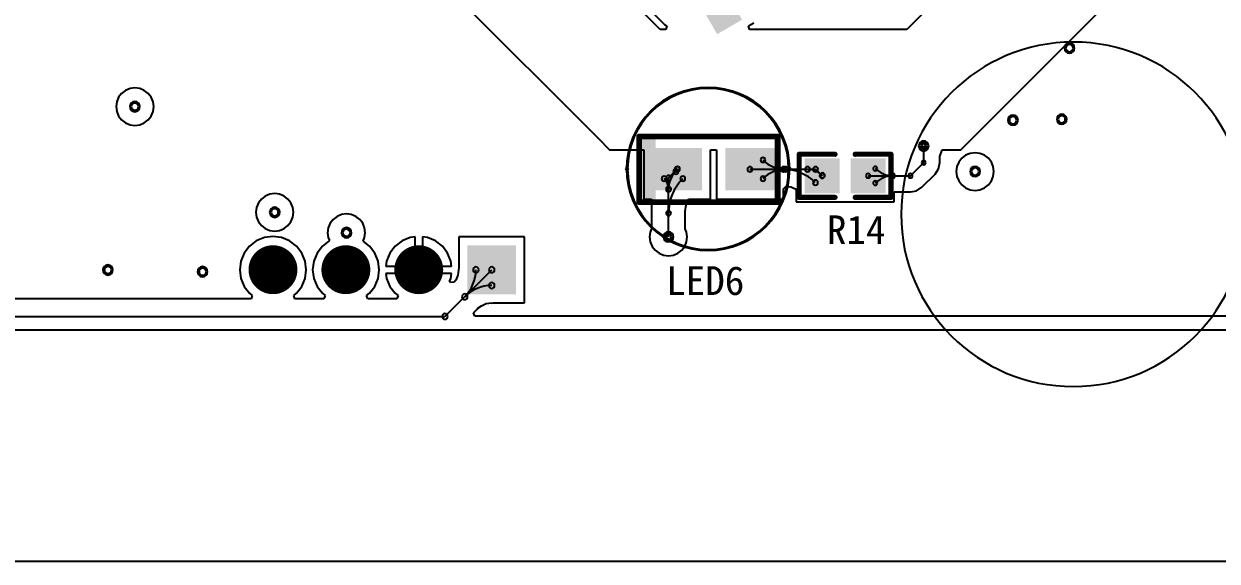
# Model space of a CAD drawing. Header units: inches. Extents: x 32166 to 34772, y 2386 to 4229.
# Drawn here: x 33283.1 to 33462.7, y 3771.9 to 3852.8 of the extents above; entities that cross this region are included whole.
import ezdxf

# ---------------------------------------------------------------- set-up
doc = ezdxf.new("R2010")
doc.units = ezdxf.units.IN
doc.header["$LTSCALE"] = 0.64311
doc.header["$MEASUREMENT"] = 0
for name, color, linetype in [('KEEPOUTLAYER', 6, 'CONTINUOUS'), ('MULTILAYER', 9, 'CONTINUOUS'), ('TOPLAYER', 1, 'CONTINUOUS'), ('TOPOVERLAY', 2, 'CONTINUOUS'), ('TOPPASTE', 8, 'CONTINUOUS'), ('TOPSOLDER', 216, 'CONTINUOUS')]:
    doc.layers.add(name, color=color, linetype=linetype)
doc.styles.get("Standard").update_dxf_attribs({"font": 'txt', "width": 0.8})

msp = doc.modelspace()

# ---------------------------------------------------------------- linework, layer by layer
at = {"layer": 'KEEPOUTLAYER'}
for p, q in [((32893.17, 3806.73), (34340.37, 3806.73)), ((32893.17, 3771.91), (34340.37, 3771.91))]:
    msp.add_line(p, q, dxfattribs=at)
at = {"layer": 'MULTILAYER', "const_width": 3.24}
for points in [[(33318.97, 3815.76, 1), (33322.21, 3815.76, 1)], [(33329.94, 3815.76, 1), (33333.18, 3815.76, 1)], [(33340.91, 3815.76, 1), (33344.15, 3815.76, 1)]]:
    msp.add_lwpolyline(points, format="xyb", close=True, dxfattribs=at)
at = {"layer": 'MULTILAYER'}
for centre, start, end in [((33440.47, 3849.11), 0, 180), ((33440.47, 3849.11), 180, 0), ((33299.81, 3840.3), 0, 180), ((33299.81, 3840.3), 180, 0), ((33431.96, 3838.27), 0, 180), ((33431.96, 3838.27), 180, 0), ((33439.3, 3838.4), 0, 180), ((33439.3, 3838.4), 180, 0), ((33418.52, 3834.38), 0, 180), ((33418.52, 3834.38), 180, 0), ((33426.26, 3830.53), 0, 180), ((33426.26, 3830.53), 180, 0), ((33320.85, 3824.4), 0, 180), ((33320.85, 3824.4), 180, 0), ((33331.65, 3821.33), 0, 180), ((33331.65, 3821.33), 180, 0), ((33380.12, 3820.69), 0, 180), ((33380.12, 3820.69), 180, 0), ((33295.75, 3815.72), 0, 180), ((33295.75, 3815.72), 180, 0), ((33310, 3815.46), 0, 180), ((33310, 3815.46), 180, 0)]:
    msp.add_arc(centre, 0.54, start, end, dxfattribs=at)
for points in [[(33390.59, 3853.53), (33387.35, 3859.14), (33387.6, 3851.8), (33384.36, 3857.42)], [(33350.27, 3812.52), (33356.75, 3812.52), (33350.27, 3819), (33356.75, 3819)]]:
    msp.add_solid(points, dxfattribs=at)
at = {"layer": 'TOPLAYER'}
for p, q in [((33378.86, 3851.92), (33356.7, 3874.08)), ((33366.62, 3865.59), (33379.54, 3852.68)), ((33429.71, 3865.66), (33415.97, 3851.92)), ((33341.62, 3863.46), (33369.53, 3835.55)), ((33424.1, 3833.82), (33448.44, 3858.17)), ((33379.54, 3852.68), (33379.88, 3852.44)), ((33379.88, 3852.44), (33379.73, 3851.92)), ((33392.18, 3852.45), (33392.95, 3852.9)), ((33392.32, 3851.92), (33392.18, 3852.45)), ((33379.73, 3851.92), (33378.86, 3851.92)), ((33415.97, 3851.92), (33392.32, 3851.92)), ((33297.36, 3841.71), (33297.07, 3841.03)), ((33297.81, 3842.3), (33297.36, 3841.71)), ((33298.39, 3842.75), (33297.81, 3842.3)), ((33299.08, 3843.03), (33298.39, 3842.75)), ((33299.81, 3843.13), (33299.08, 3843.03)), ((33300.54, 3843.03), (33299.81, 3843.13)), ((33301.22, 3842.75), (33300.54, 3843.03)), ((33301.81, 3842.3), (33301.22, 3842.75)), ((33302.26, 3841.71), (33301.81, 3842.3)), ((33302.54, 3841.03), (33302.26, 3841.71)), ((33297.07, 3841.03), (33296.98, 3840.3)), ((33296.98, 3840.3), (33297.07, 3839.56)), ((33302.64, 3840.3), (33302.54, 3841.03)), ((33302.54, 3839.56), (33302.64, 3840.3)), ((33297.07, 3839.56), (33297.36, 3838.88)), ((33297.36, 3838.88), (33297.81, 3838.3)), ((33297.81, 3838.3), (33298.39, 3837.85)), ((33298.39, 3837.85), (33299.08, 3837.56)), ((33300.54, 3837.56), (33301.22, 3837.85)), ((33301.22, 3837.85), (33301.81, 3838.3)), ((33301.81, 3838.3), (33302.26, 3838.88)), ((33302.26, 3838.88), (33302.54, 3839.56)), ((33299.08, 3837.56), (33299.81, 3837.47)), ((33299.81, 3837.47), (33300.54, 3837.56)), ((33369.53, 3835.55), (33371.26, 3833.82)), ((33418.52, 3831.87), (33418.52, 3834.38)), ((33371.26, 3833.82), (33376.39, 3833.82)), ((33376.39, 3833.82), (33376.39, 3826.39)), ((33386.43, 3826.39), (33386.43, 3833.82)), ((33386.43, 3833.82), (33387.36, 3833.82)), ((33387.36, 3833.82), (33387.36, 3826.39)), ((33420.94, 3832.92), (33420.98, 3832.96)), ((33420.94, 3831.87), (33420.94, 3832.92)), ((33420.98, 3832.96), (33421.26, 3833.65)), ((33421.26, 3833.65), (33421.28, 3833.82)), ((33421.28, 3833.82), (33424.1, 3833.82)), ((33424.25, 3832.54), (33423.8, 3831.95)), ((33424.84, 3832.99), (33424.25, 3832.54)), ((33425.52, 3833.27), (33424.84, 3832.99)), ((33426.26, 3833.37), (33425.52, 3833.27)), ((33426.99, 3833.27), (33426.26, 3833.37)), ((33427.67, 3832.99), (33426.99, 3833.27)), ((33428.26, 3832.54), (33427.67, 3832.99)), ((33428.71, 3831.95), (33428.26, 3832.54)), ((33380.12, 3829.57), (33381.41, 3830.87)), ((33381.41, 3830.87), (33381.46, 3830.91)), ((33392.38, 3830.87), (33402.26, 3830.87)), ((33402.26, 3830.87), (33403.24, 3829.89)), ((33416.53, 3829.89), (33418.52, 3831.87)), ((33420.24, 3830.16), (33420.76, 3830.95)), ((33420.76, 3830.95), (33420.94, 3831.87)), ((33423.52, 3831.27), (33423.42, 3830.53)), ((33423.8, 3831.95), (33423.52, 3831.27)), ((33428.99, 3831.27), (33428.71, 3831.95)), ((33429.09, 3830.53), (33428.99, 3831.27)), ((33380.12, 3820.69), (33380.12, 3829.57)), ((33410.15, 3829.89), (33416.53, 3829.89)), ((33418.25, 3828.17), (33420.24, 3830.16)), ((33423.42, 3830.53), (33423.52, 3829.8)), ((33423.52, 3829.8), (33423.8, 3829.12)), ((33423.8, 3829.12), (33424.25, 3828.53)), ((33428.26, 3828.53), (33428.71, 3829.12)), ((33428.71, 3829.12), (33428.99, 3829.8)), ((33428.99, 3829.8), (33429.09, 3830.53)), ((33320.11, 3827.14), (33319.43, 3826.85)), ((33320.85, 3827.23), (33320.11, 3827.14)), ((33321.58, 3827.14), (33320.85, 3827.23)), ((33322.26, 3826.85), (33321.58, 3827.14)), ((33397.4, 3827.95), (33397.82, 3828.31)), ((33397.4, 3826.39), (33397.4, 3827.95)), ((33397.82, 3828.31), (33398.52, 3828.22)), ((33398.52, 3828.22), (33399.32, 3827.89)), ((33399.32, 3827.89), (33399.32, 3825.96)), ((33414.07, 3825.96), (33414.07, 3827.46)), ((33414.07, 3827.46), (33416.53, 3827.46)), ((33416.53, 3827.46), (33417.46, 3827.65)), ((33417.46, 3827.65), (33418.25, 3828.17)), ((33424.25, 3828.53), (33424.84, 3828.08)), ((33424.84, 3828.08), (33425.52, 3827.8)), ((33425.52, 3827.8), (33426.26, 3827.7)), ((33426.26, 3827.7), (33426.99, 3827.8)), ((33426.99, 3827.8), (33427.67, 3828.08)), ((33427.67, 3828.08), (33428.26, 3828.53)), ((33318.39, 3825.82), (33318.11, 3825.13)), ((33318.84, 3826.4), (33318.39, 3825.82)), ((33319.43, 3826.85), (33318.84, 3826.4)), ((33322.85, 3826.4), (33322.26, 3826.85)), ((33323.3, 3825.82), (33322.85, 3826.4)), ((33323.58, 3825.13), (33323.3, 3825.82)), ((33376.39, 3826.39), (33377.58, 3826.39)), ((33377.58, 3826.39), (33377.58, 3821.91)), ((33382.65, 3824.54), (33382.78, 3825.52)), ((33382.78, 3825.52), (33383.14, 3826.39)), ((33383.14, 3826.39), (33386.43, 3826.39)), ((33387.36, 3826.39), (33397.4, 3826.39)), ((33399.32, 3825.96), (33414.07, 3825.96)), ((33318.11, 3825.13), (33318.01, 3824.4)), ((33318.01, 3824.4), (33318.11, 3823.67)), ((33318.11, 3823.67), (33318.39, 3822.98)), ((33323.3, 3822.98), (33323.58, 3823.67)), ((33323.68, 3824.4), (33323.58, 3825.13)), ((33323.58, 3823.67), (33323.68, 3824.4)), ((33330.23, 3823.79), (33329.64, 3823.34)), ((33330.91, 3824.07), (33330.23, 3823.79)), ((33331.65, 3824.17), (33330.91, 3824.07)), ((33332.38, 3824.07), (33331.65, 3824.17)), ((33333.06, 3823.79), (33332.38, 3824.07)), ((33333.65, 3823.34), (33333.06, 3823.79)), ((33382.65, 3821.91), (33382.65, 3824.54)), ((33318.39, 3822.98), (33318.84, 3822.4)), ((33318.84, 3822.4), (33319.43, 3821.95)), ((33319.43, 3821.95), (33320.11, 3821.66)), ((33320.11, 3821.66), (33320.85, 3821.57)), ((33320.85, 3821.57), (33321.58, 3821.66)), ((33321.58, 3821.66), (33322.26, 3821.95)), ((33322.26, 3821.95), (33322.85, 3822.4)), ((33322.85, 3822.4), (33323.3, 3822.98)), ((33328.91, 3822.07), (33328.81, 3821.33)), ((33329.19, 3822.75), (33328.91, 3822.07)), ((33329.64, 3823.34), (33329.19, 3822.75)), ((33334.1, 3822.75), (33333.65, 3823.34)), ((33334.38, 3822.07), (33334.1, 3822.75)), ((33334.48, 3821.33), (33334.38, 3822.07)), ((33377.58, 3821.91), (33377.38, 3821.42)), ((33382.85, 3821.42), (33382.65, 3821.91)), ((33318.08, 3820.1), (33317.04, 3819.3)), ((33319.29, 3820.6), (33318.08, 3820.1)), ((33320.59, 3820.77), (33319.29, 3820.6)), ((33321.88, 3820.6), (33320.59, 3820.77)), ((33323.09, 3820.1), (33321.88, 3820.6)), ((33324.13, 3819.3), (33323.09, 3820.1)), ((33329.06, 3820.1), (33328.02, 3819.3)), ((33328.81, 3821.33), (33328.91, 3820.6)), ((33328.91, 3820.6), (33329.09, 3820.18)), ((33329.09, 3820.18), (33329.06, 3820.1)), ((33334.15, 3820.04), (33334.38, 3820.6)), ((33335.1, 3819.3), (33334.15, 3820.04)), ((33334.38, 3820.6), (33334.48, 3821.33)), ((33340.03, 3820.1), (33338.99, 3819.3)), ((33341.24, 3820.6), (33340.03, 3820.1)), ((33341.98, 3820.7), (33341.24, 3820.6)), ((33341.98, 3816.31), (33341.98, 3820.7)), ((33343.83, 3820.6), (33343.08, 3820.7)), ((33343.08, 3820.7), (33343.08, 3816.31)), ((33345.04, 3820.1), (33343.83, 3820.6)), ((33346.08, 3819.3), (33345.04, 3820.1)), ((33358.47, 3820.73), (33348.54, 3820.73)), ((33348.54, 3820.73), (33348.54, 3816.02)), ((33358.47, 3810.79), (33358.47, 3820.73)), ((33377.38, 3821.42), (33377.28, 3820.69)), ((33377.28, 3820.69), (33377.38, 3819.95)), ((33377.38, 3819.95), (33377.66, 3819.27)), ((33382.57, 3819.27), (33382.85, 3819.95)), ((33382.95, 3820.69), (33382.85, 3821.42)), ((33382.85, 3819.95), (33382.95, 3820.69)), ((33316.25, 3818.27), (33315.75, 3817.06)), ((33317.04, 3819.3), (33316.25, 3818.27)), ((33324.93, 3818.27), (33324.13, 3819.3)), ((33325.43, 3817.06), (33324.93, 3818.27)), ((33327.22, 3818.27), (33326.72, 3817.06)), ((33328.02, 3819.3), (33327.22, 3818.27)), ((33335.9, 3818.27), (33335.1, 3819.3)), ((33336.4, 3817.06), (33335.9, 3818.27)), ((33338.19, 3818.27), (33337.69, 3817.06)), ((33338.99, 3819.3), (33338.19, 3818.27)), ((33346.87, 3818.27), (33346.08, 3819.3)), ((33347.37, 3817.06), (33346.87, 3818.27)), ((33377.66, 3819.27), (33378.11, 3818.68)), ((33378.11, 3818.68), (33378.7, 3818.23)), ((33378.7, 3818.23), (33379.38, 3817.95)), ((33380.85, 3817.95), (33381.53, 3818.23)), ((33381.53, 3818.23), (33382.12, 3818.68)), ((33382.12, 3818.68), (33382.57, 3819.27)), ((33315.75, 3817.06), (33315.58, 3815.76)), ((33325.6, 3815.76), (33325.43, 3817.06)), ((33326.72, 3817.06), (33326.55, 3815.76)), ((33336.57, 3815.76), (33336.4, 3817.06)), ((33337.69, 3817.06), (33337.59, 3816.31)), ((33337.59, 3816.31), (33341.98, 3816.31)), ((33343.08, 3816.31), (33347.47, 3816.31)), ((33347.47, 3816.31), (33347.37, 3817.06)), ((33379.38, 3817.95), (33380.12, 3817.85)), ((33380.12, 3817.85), (33380.85, 3817.95)), ((33315.58, 3815.76), (33315.75, 3814.46)), ((33315.75, 3814.46), (33316.25, 3813.25)), ((33324.93, 3813.25), (33325.43, 3814.46)), ((33325.43, 3814.46), (33325.6, 3815.76)), ((33326.55, 3815.76), (33326.72, 3814.46)), ((33326.72, 3814.46), (33327.22, 3813.25)), ((33335.9, 3813.25), (33336.4, 3814.46)), ((33336.4, 3814.46), (33336.57, 3815.76)), ((33347.47, 3815.21), (33337.59, 3815.21)), ((33337.59, 3815.21), (33337.69, 3814.46)), ((33337.69, 3814.46), (33338.19, 3813.25)), ((33346.48, 3808.73), (33353.51, 3815.76)), ((33347.17, 3813.98), (33347.37, 3814.46)), ((33347.37, 3814.46), (33347.47, 3815.21)), ((33348.4, 3814.95), (33348.09, 3814.2)), ((33348.51, 3815.74), (33348.4, 3814.95)), ((33348.54, 3816.02), (33348.49, 3815.76)), ((33348.49, 3815.76), (33348.49, 3815.76)), ((33348.49, 3815.76), (33348.51, 3815.74)), ((33316.25, 3813.25), (33317.04, 3812.22)), ((33324.13, 3812.22), (33324.93, 3813.25)), ((33327.22, 3813.25), (33328.02, 3812.22)), ((33335.1, 3812.22), (33335.9, 3813.25)), ((33338.19, 3813.25), (33338.99, 3812.22)), ((33347.3, 3813.85), (33347.17, 3813.98)), ((33347.85, 3813.89), (33347.3, 3813.85)), ((33348.09, 3814.2), (33347.85, 3813.89)), ((33317.29, 3811.38), (33141.69, 3811.38)), ((33317.04, 3812.22), (33317.46, 3811.9)), ((33317.46, 3811.9), (33317.29, 3811.38)), ((33323.71, 3811.9), (33324.13, 3812.22)), ((33323.89, 3811.38), (33323.71, 3811.9)), ((33328.26, 3811.38), (33323.89, 3811.38)), ((33328.02, 3812.22), (33328.44, 3811.9)), ((33328.44, 3811.9), (33328.26, 3811.38)), ((33334.69, 3811.9), (33335.1, 3812.22)), ((33334.86, 3811.38), (33334.69, 3811.9)), ((33339.23, 3811.38), (33334.86, 3811.38)), ((33338.99, 3812.22), (33339.41, 3811.9)), ((33339.41, 3811.9), (33339.23, 3811.38)), ((33350.76, 3809.28), (33351.32, 3809.84)), ((33350.97, 3808.77), (33350.76, 3809.28)), ((33351.32, 3809.84), (33351.44, 3809.96)), ((33351.32, 3809.84), (33351.32, 3809.84)), ((33351.32, 3809.84), (33351.32, 3809.84)), ((33351.32, 3809.84), (33351.32, 3809.84)), ((33351.32, 3809.84), (33351.32, 3809.84)), ((33351.44, 3809.96), (33351.95, 3810.35)), ((33351.95, 3810.35), (33352.7, 3810.66)), ((33352.7, 3810.66), (33353.48, 3810.76)), ((33353.48, 3810.76), (33353.51, 3810.74)), ((33353.51, 3810.74), (33353.76, 3810.79)), ((33353.51, 3810.74), (33353.51, 3810.74)), ((33353.76, 3810.79), (33358.47, 3810.79)), ((33136.07, 3808.73), (33346.48, 3808.73)), ((33467.26, 3808.77), (33350.97, 3808.77))]:
    msp.add_line(p, q, dxfattribs=at)
at = {"layer": 'TOPLAYER', "const_width": 3.24}
for points in [[(33318.97, 3815.76, 1), (33322.21, 3815.76, 1)], [(33329.94, 3815.76, 1), (33333.18, 3815.76, 1)], [(33340.91, 3815.76, 1), (33344.15, 3815.76, 1)]]:
    msp.add_lwpolyline(points, format="xyb", close=True, dxfattribs=at)
at = {"layer": 'TOPLAYER'}
for centre, radius, start, end in [((33440.47, 3849.11), 0.54, 0, 180), ((33440.47, 3849.11), 0.54, 180, 0), ((33299.81, 3840.3), 0.54, 0, 180), ((33299.81, 3840.3), 0.54, 180, 0), ((33431.96, 3838.27), 0.54, 0, 180), ((33431.96, 3838.27), 0.54, 180, 0), ((33439.3, 3838.4), 0.54, 0, 180), ((33439.3, 3838.4), 0.54, 180, 0), ((33418.52, 3834.38), 0.54, 0, 180), ((33418.52, 3834.38), 0.54, 180, 0), ((33418.52, 3834.38), 0.324, 0, 180), ((33418.52, 3834.38), 0.324, 180, 0), ((33394.34, 3832.27), 0.378, 0, 180), ((33394.34, 3832.27), 0.378, 0, 180), ((33381.2, 3830.53), 0.378, 0, 180), ((33381.41, 3830.87), 0.378, 0, 180), ((33381.41, 3830.87), 0.378, 0, 180), ((33381.41, 3830.87), 0.378, 180, 0), ((33381.41, 3830.87), 0.378, 180, 0), ((33381.46, 3830.91), 0.378, 0, 180), ((33381.46, 3830.91), 0.378, 180, 0), ((33392.38, 3830.87), 0.378, 0, 180), ((33392.38, 3830.87), 0.378, 180, 0), ((33394.34, 3832.27), 0.378, 180, 0), ((33394.34, 3832.27), 0.378, 180, 0), ((33397.73, 3835.66), 4.8, 225, 270), ((33397.73, 3835.66), 4.8, 225, 270), ((33397.73, 3826.07), 4.8, 90, 135), ((33397.73, 3826.07), 4.8, 90, 135), ((33397.4, 3830.87), 0.378, 0, 180), ((33397.4, 3830.87), 0.378, 0, 180), ((33397.4, 3830.87), 0.378, 180, 0), ((33397.4, 3830.87), 0.378, 180, 0), ((33397.73, 3830.87), 0.378, 0, 180), ((33397.73, 3830.87), 0.378, 0, 180), ((33397.73, 3830.87), 0.378, 0, 180), ((33397.73, 3830.87), 0.378, 0, 180), ((33397.73, 3830.87), 0.378, 180, 0), ((33397.73, 3830.87), 0.378, 180, 0), ((33397.73, 3830.87), 0.378, 180, 0), ((33397.73, 3830.87), 0.378, 180, 0), ((33397.4, 3824.05), 6.81, 45, 90), ((33397.4, 3824.05), 6.81, 45, 90), ((33401.05, 3830.87), 0.378, 0, 180), ((33401.05, 3830.87), 0.378, 0, 180), ((33401.05, 3830.87), 0.378, 180, 0), ((33401.05, 3830.87), 0.378, 180, 0), ((33401.05, 3827.7), 3.16, 45, 90), ((33401.05, 3827.7), 3.16, 45, 90), ((33402.26, 3830.87), 0.378, 0, 180), ((33402.26, 3830.87), 0.378, 0, 180), ((33402.26, 3830.87), 0.378, 180, 0), ((33402.26, 3830.87), 0.378, 180, 0), ((33411.24, 3830.98), 0.324, 0, 180), ((33411.24, 3830.98), 0.324, 0, 180), ((33411.24, 3830.98), 0.324, 180, 0), ((33411.24, 3830.98), 0.324, 180, 0), ((33413.88, 3833.62), 3.73, 225, 270), ((33413.88, 3833.62), 3.73, 225, 270), ((33418.52, 3831.87), 0.324, 0, 180), ((33418.52, 3831.87), 0.324, 0, 180), ((33418.52, 3831.87), 0.324, 180, 0), ((33418.52, 3831.87), 0.324, 180, 0), ((33426.26, 3830.53), 0.54, 0, 180), ((33379.46, 3829.46), 0.378, 0, 180), ((33379.46, 3829.46), 0.378, 180, 0), ((33377.86, 3827.87), 2.25, 359.9999, 44.9999), ((33380.12, 3829.57), 0.378, 0, 180), ((33380.12, 3829.57), 0.378, 0, 180), ((33380.12, 3829.57), 0.378, 180, 0), ((33380.12, 3829.57), 0.378, 180, 0), ((33383.81, 3827.92), 3.69, 135.0001, 180.0001), ((33387.46, 3824.27), 7.34, 135, 180), ((33381.2, 3830.53), 0.378, 180, 0), ((33382.27, 3829.46), 0.378, 0, 180), ((33382.27, 3829.46), 0.378, 180, 0), ((33394.34, 3829.46), 0.378, 0, 180), ((33394.34, 3829.46), 0.378, 0, 180), ((33394.34, 3829.46), 0.378, 180, 0), ((33394.34, 3829.46), 0.378, 180, 0), ((33402.22, 3828.87), 0.378, 0, 180), ((33402.22, 3828.87), 0.378, 0, 180), ((33402.22, 3828.87), 0.378, 180, 0), ((33402.22, 3828.87), 0.378, 180, 0), ((33403.24, 3829.89), 0.378, 0, 180), ((33403.24, 3829.89), 0.378, 180, 0), ((33403.29, 3829.94), 0.378, 0, 180), ((33403.29, 3829.94), 0.378, 0, 180), ((33403.29, 3829.94), 0.378, 180, 0), ((33403.29, 3829.94), 0.378, 180, 0), ((33410.15, 3829.89), 0.324, 0, 180), ((33410.15, 3829.89), 0.324, 180, 0), ((33411.24, 3828.79), 0.324, 0, 180), ((33411.24, 3828.79), 0.324, 0, 180), ((33413.88, 3826.15), 3.73, 90, 135), ((33413.88, 3826.15), 3.73, 90, 135), ((33413.88, 3829.89), 0.324, 0, 180), ((33413.88, 3829.89), 0.324, 0, 180), ((33413.88, 3829.89), 0.324, 0, 180), ((33413.88, 3829.89), 0.324, 0, 180), ((33413.88, 3829.89), 0.324, 180, 0), ((33413.88, 3829.89), 0.324, 180, 0), ((33413.88, 3829.89), 0.324, 180, 0), ((33413.88, 3829.89), 0.324, 180, 0), ((33416.53, 3829.89), 0.324, 0, 180), ((33416.53, 3829.89), 0.324, 0, 180), ((33416.53, 3829.89), 0.324, 180, 0), ((33416.53, 3829.89), 0.324, 180, 0), ((33426.26, 3830.53), 0.54, 180, 0), ((33380.12, 3827.92), 0.378, 0, 180), ((33380.12, 3827.87), 0.378, 0, 180), ((33380.12, 3827.92), 0.378, 180, 0), ((33380.12, 3827.87), 0.378, 180, 0), ((33411.24, 3828.79), 0.324, 180, 0), ((33411.24, 3828.79), 0.324, 180, 0), ((33320.85, 3824.4), 0.54, 0, 180), ((33320.85, 3824.4), 0.54, 180, 0), ((33380.12, 3824.27), 0.378, 0, 180), ((33380.12, 3824.27), 0.378, 180, 0), ((33331.65, 3821.33), 0.54, 0, 180), ((33331.65, 3821.33), 0.54, 180, 0), ((33380.12, 3820.69), 0.54, 0, 180), ((33380.12, 3820.69), 0.54, 180, 0), ((33380.12, 3820.69), 0.378, 0, 180), ((33380.12, 3820.69), 0.378, 180, 0), ((33295.75, 3815.72), 0.54, 0, 180), ((33295.75, 3815.72), 0.54, 180, 0), ((33310, 3815.46), 0.54, 0, 180), ((33310, 3815.46), 0.54, 180, 0), ((33345.39, 3815.76), 5.74, 315.0001, 0.0001), ((33351.13, 3815.76), 0.432, 0, 180), ((33351.13, 3815.76), 0.432, 180, 0), ((33353.51, 3815.76), 0.432, 0, 180), ((33353.51, 3815.76), 0.432, 180, 0), ((33353.51, 3807.65), 5.74, 89.9999, 134.9999), ((33353.51, 3813.38), 0.432, 0, 180), ((33353.51, 3813.38), 0.432, 180, 0), ((33349.45, 3811.7), 0.432, 0, 180), ((33349.45, 3811.7), 0.432, 0, 180), ((33349.45, 3811.7), 0.432, 180, 0), ((33349.45, 3811.7), 0.432, 180, 0), ((33346.48, 3808.73), 0.432, 0, 180), ((33346.48, 3808.73), 0.432, 0, 180), ((33346.48, 3808.73), 0.432, 180, 0), ((33346.48, 3808.73), 0.432, 180, 0)]:
    msp.add_arc(centre, radius, start, end, dxfattribs=at)
for points in [[(33390.59, 3853.53), (33387.35, 3859.14), (33387.6, 3851.8), (33384.36, 3857.42)], [(33384.7, 3833.61), (33378.12, 3833.61), (33384.7, 3828.12), (33378.12, 3828.12)], [(33395.68, 3833.61), (33389.09, 3833.61), (33395.68, 3828.12), (33389.09, 3828.12)], [(33401.04, 3827.69), (33405.43, 3827.69), (33401.04, 3832.08), (33405.43, 3832.08)], [(33407.96, 3827.69), (33412.34, 3827.69), (33407.96, 3832.08), (33412.34, 3832.08)], [(33350.27, 3812.52), (33356.75, 3812.52), (33350.27, 3819), (33356.75, 3819)]]:
    msp.add_solid(points, dxfattribs=at)
at = {"layer": 'TOPOVERLAY'}
for points, const_width in [([(33375.7, 3825.93), (33375.7, 3835.8)], 0.878), ([(33375.7, 3835.8), (33383.93, 3835.8)], 0.878), ([(33383.93, 3835.8), (33388.32, 3835.8)], 0.878), ([(33388.32, 3835.8), (33396.55, 3835.8)], 0.878), ([(33396.55, 3825.93), (33396.55, 3835.8)], 0.878), ([(33399.78, 3833.13), (33405.18, 3833.13)], 0.768), ([(33399.78, 3826.65), (33399.78, 3833.13)], 0.768), ([(33408.21, 3833.13), (33413.61, 3833.13)], 0.768), ([(33413.61, 3826.65), (33413.61, 3833.13)], 0.768), ([(33399.78, 3826.65), (33405.18, 3826.65)], 0.768), ([(33408.21, 3826.65), (33413.61, 3826.65)], 0.768), ([(33375.7, 3825.93), (33383.93, 3825.93)], 0.878), ([(33383.93, 3825.93), (33388.32, 3825.93)], 0.878), ([(33388.32, 3825.93), (33396.55, 3825.93)], 0.878)]:
    msp.add_lwpolyline(points, dxfattribs=dict(at, const_width=const_width))
for points, const_width in [([(33375.49, 3835.8, 1), (33375.92, 3835.8, 1)], 0.439), ([(33375.49, 3835.8, 1), (33375.92, 3835.8, 1)], 0.439), ([(33383.71, 3835.8, 1), (33384.15, 3835.8, 1)], 0.439), ([(33383.71, 3835.8, 1), (33384.15, 3835.8, 1)], 0.439), ([(33388.1, 3835.8, 1), (33388.54, 3835.8, 1)], 0.439), ([(33388.1, 3835.8, 1), (33388.54, 3835.8, 1)], 0.439), ([(33396.33, 3835.8, 1), (33396.77, 3835.8, 1)], 0.439), ([(33396.33, 3835.8, 1), (33396.77, 3835.8, 1)], 0.439), ([(33399.78, 3833.32, 1), (33399.78, 3832.93, 1)], 0.384), ([(33399.78, 3833.32, 1), (33399.78, 3832.93, 1)], 0.384), ([(33405.18, 3833.32, 1), (33405.18, 3832.93, 1)], 0.384), ([(33408.21, 3833.32, 1), (33408.21, 3832.93, 1)], 0.384), ([(33413.61, 3833.32, 1), (33413.61, 3832.93, 1)], 0.384), ([(33413.61, 3833.32, 1), (33413.61, 3832.93, 1)], 0.384), ([(33399.78, 3826.84, 1), (33399.78, 3826.45, 1)], 0.384), ([(33399.78, 3826.84, 1), (33399.78, 3826.45, 1)], 0.384), ([(33405.18, 3826.84, 1), (33405.18, 3826.45, 1)], 0.384), ([(33408.21, 3826.84, 1), (33408.21, 3826.45, 1)], 0.384), ([(33413.61, 3826.84, 1), (33413.61, 3826.45, 1)], 0.384), ([(33413.61, 3826.84, 1), (33413.61, 3826.45, 1)], 0.384), ([(33375.49, 3825.93, 1), (33375.92, 3825.93, 1)], 0.439), ([(33375.49, 3825.93, 1), (33375.92, 3825.93, 1)], 0.439), ([(33383.71, 3825.93, 1), (33384.15, 3825.93, 1)], 0.439), ([(33383.71, 3825.93, 1), (33384.15, 3825.93, 1)], 0.439), ([(33388.1, 3825.93, 1), (33388.54, 3825.93, 1)], 0.439), ([(33388.1, 3825.93, 1), (33388.54, 3825.93, 1)], 0.439), ([(33396.33, 3825.93, 1), (33396.77, 3825.93, 1)], 0.439), ([(33396.33, 3825.93, 1), (33396.77, 3825.93, 1)], 0.439)]:
    msp.add_lwpolyline(points, format="xyb", close=True, dxfattribs=dict(at, const_width=const_width))
for centre, radius, start, end in [((33441.05, 3824.1), 25.92, 0, 180), ((33386.08, 3830.92), 12.28, 0, 180), ((33386.08, 3830.92), 12.12, 0, 180), ((33373.8, 3830.92), 0.137, 0, 180), ((33373.8, 3830.92), 0.137, 180, 0), ((33386.08, 3830.92), 12.28, 180, 0), ((33373.96, 3830.92), 0.137, 0, 180), ((33373.96, 3830.92), 0.137, 180, 0), ((33386.08, 3830.92), 12.12, 180, 0), ((33398.2, 3830.92), 0.137, 0, 180), ((33398.2, 3830.92), 0.137, 180, 0), ((33398.36, 3830.92), 0.137, 0, 180), ((33398.36, 3830.92), 0.137, 180, 0), ((33441.05, 3824.1), 25.92, 180, 0)]:
    msp.add_arc(centre, radius, start, end, dxfattribs=at)
msp.add_solid([(33375.77, 3825.93), (33378.19, 3825.93), (33375.77, 3835.8), (33378.19, 3835.8)], dxfattribs=at)
at = {"layer": 'TOPPASTE'}
for points in [[(33384.7, 3833.61), (33378.12, 3833.61), (33384.7, 3828.12), (33378.12, 3828.12)], [(33395.68, 3833.61), (33389.09, 3833.61), (33395.68, 3828.12), (33389.09, 3828.12)], [(33401.04, 3827.69), (33405.43, 3827.69), (33401.04, 3832.08), (33405.43, 3832.08)], [(33407.96, 3827.69), (33412.34, 3827.69), (33407.96, 3832.08), (33412.34, 3832.08)]]:
    msp.add_solid(points, dxfattribs=at)
at = {"layer": 'TOPSOLDER', "const_width": 3.68}
for points in [[(33318.75, 3815.76, 1), (33322.43, 3815.76, 1)], [(33329.72, 3815.76, 1), (33333.4, 3815.76, 1)], [(33340.69, 3815.76, 1), (33344.37, 3815.76, 1)]]:
    msp.add_lwpolyline(points, format="xyb", close=True, dxfattribs=at)
at = {"layer": 'TOPSOLDER'}
for centre, start, end in [((33440.47, 3849.11), 0, 180), ((33440.47, 3849.11), 180, 0), ((33299.81, 3840.3), 0, 180), ((33299.81, 3840.3), 180, 0), ((33431.96, 3838.27), 0, 180), ((33431.96, 3838.27), 180, 0), ((33439.3, 3838.4), 0, 180), ((33439.3, 3838.4), 180, 0), ((33418.52, 3834.38), 0, 180), ((33418.52, 3834.38), 180, 0), ((33426.26, 3830.53), 0, 180), ((33426.26, 3830.53), 180, 0), ((33320.85, 3824.4), 0, 180), ((33320.85, 3824.4), 180, 0), ((33331.65, 3821.33), 0, 180), ((33331.65, 3821.33), 180, 0), ((33380.12, 3820.69), 0, 180), ((33380.12, 3820.69), 180, 0), ((33295.75, 3815.72), 0, 180), ((33295.75, 3815.72), 180, 0), ((33310, 3815.46), 0, 180), ((33310, 3815.46), 180, 0)]:
    msp.add_arc(centre, 0.759, start, end, dxfattribs=at)
for points in [[(33391.19, 3853.37), (33387.51, 3859.74), (33387.44, 3851.2), (33383.76, 3857.58)], [(33385.14, 3834.05), (33377.68, 3834.05), (33385.14, 3827.68), (33377.68, 3827.68)], [(33396.11, 3834.05), (33388.65, 3834.05), (33396.11, 3827.68), (33388.65, 3827.68)], [(33400.6, 3827.25), (33405.87, 3827.25), (33400.6, 3832.52), (33405.87, 3832.52)], [(33407.52, 3827.25), (33412.78, 3827.25), (33407.52, 3832.52), (33412.78, 3832.52)], [(33349.83, 3812.08), (33357.19, 3812.08), (33349.83, 3819.44), (33357.19, 3819.44)]]:
    msp.add_solid(points, dxfattribs=at)

# ---------------------------------------------------------------- texts
at = {"layer": 'TOPOVERLAY'}
for s, p in [('R14', (33403.96, 3819.61)), ('LED6', (33379.77, 3811.96))]:
    msp.add_text(s, height=4.32, rotation=360, dxfattribs=at).set_placement(p)

doc.saveas('drawing.dxf')
